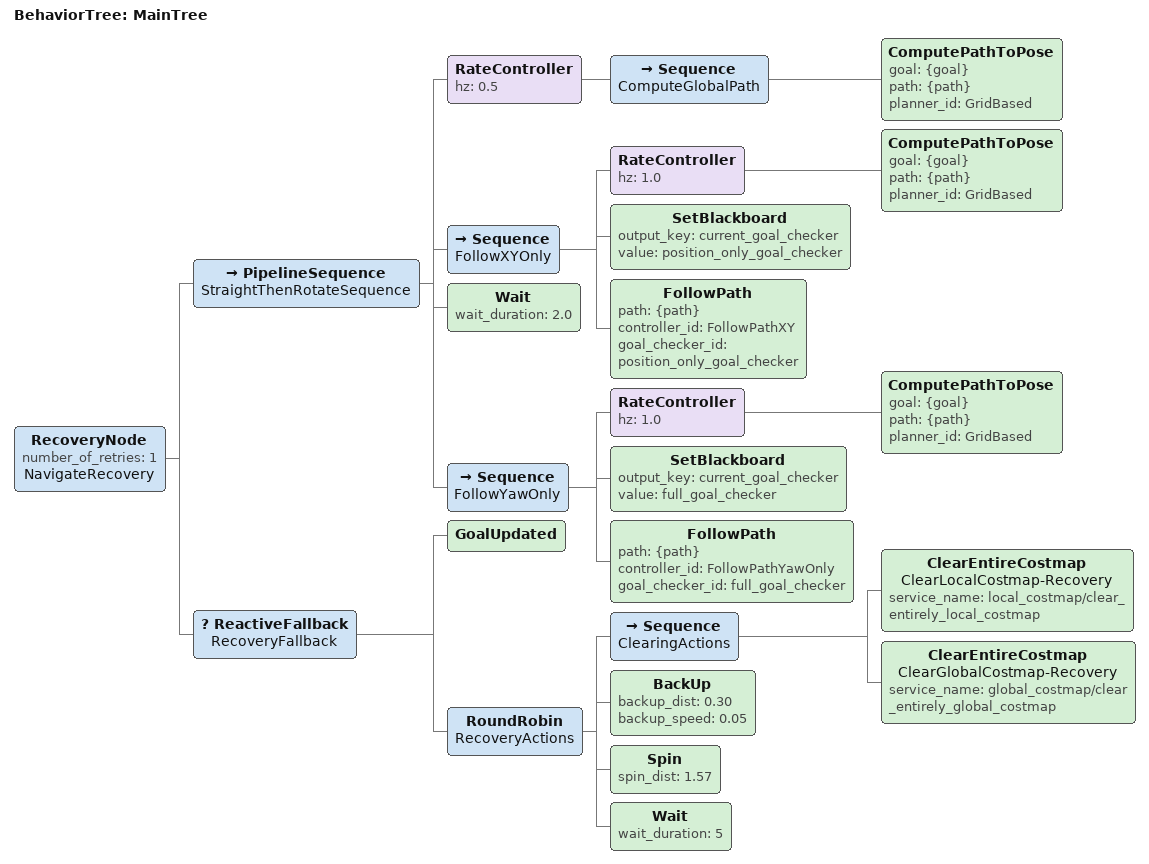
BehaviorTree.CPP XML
<root main_tree_to_execute="MainTree">
  <BehaviorTree ID="MainTree">

    <!-- 顶层恢复节点 -->
    <RecoveryNode number_of_retries="1" name="NavigateRecovery">

      <PipelineSequence name="StraightThenRotateSequence">

        <!-- ========== 阶段1：规划路径 + 直线前进 ========== -->

        <RateController hz="0.5">
          <Sequence name="ComputeGlobalPath">
            <ComputePathToPose goal="{goal}" path="{path}" planner_id="GridBased"/>
          </Sequence>
        </RateController>

        <!-- 跟随路径阶段，只要求到达 xy -->
        <Sequence name="FollowXYOnly">
          <RateController hz="1.0">
            <ComputePathToPose goal="{goal}" path="{path}" planner_id="GridBased"/>
          </RateController>

          <!-- 切到 XY-only goal checker -->
          <SetBlackboard output_key="current_goal_checker" value="position_only_goal_checker"/>

          <!-- 位置跟随，不对齐方向 -->
          <FollowPath path="{path}" controller_id="FollowPathXY" goal_checker_id="position_only_goal_checker"  />

        </Sequence>

        <!-- 等待 2 秒以稳定 -->
        <Wait wait_duration="2.0"/>

        <!-- ========== 阶段2：对齐方向 ========== -->
        <!-- ========== 阶段2：原地旋转对齐（全向机器人专用） ========== -->
        <Sequence name="FollowYawOnly">
          <RateController hz="1.0">
            <ComputePathToPose goal="{goal}" path="{path}" planner_id="GridBased"/>
          </RateController>

          <!-- 切到 XY-only goal checker -->
          <SetBlackboard output_key="current_goal_checker" value="full_goal_checker"/>

          <!-- 位置跟随，不对齐方向 -->
          <FollowPath path="{path}" controller_id="FollowPathYawOnly" goal_checker_id="full_goal_checker"  />

        </Sequence>

      </PipelineSequence>

      <!-- ========== 恢复行为 ========== -->
      <ReactiveFallback name="RecoveryFallback">
        <GoalUpdated/>

        <RoundRobin name="RecoveryActions">
          <Sequence name="ClearingActions">
            <ClearEntireCostmap name="ClearLocalCostmap-Recovery" service_name="local_costmap/clear_entirely_local_costmap"/>
            <ClearEntireCostmap name="ClearGlobalCostmap-Recovery" service_name="global_costmap/clear_entirely_global_costmap"/>
          </Sequence>

          <BackUp backup_dist="0.30" backup_speed="0.05"/>
          <Spin spin_dist="1.57"/>
          <Wait wait_duration="5"/>

        </RoundRobin>
      </ReactiveFallback>

    </RecoveryNode>
  </BehaviorTree>
</root>
